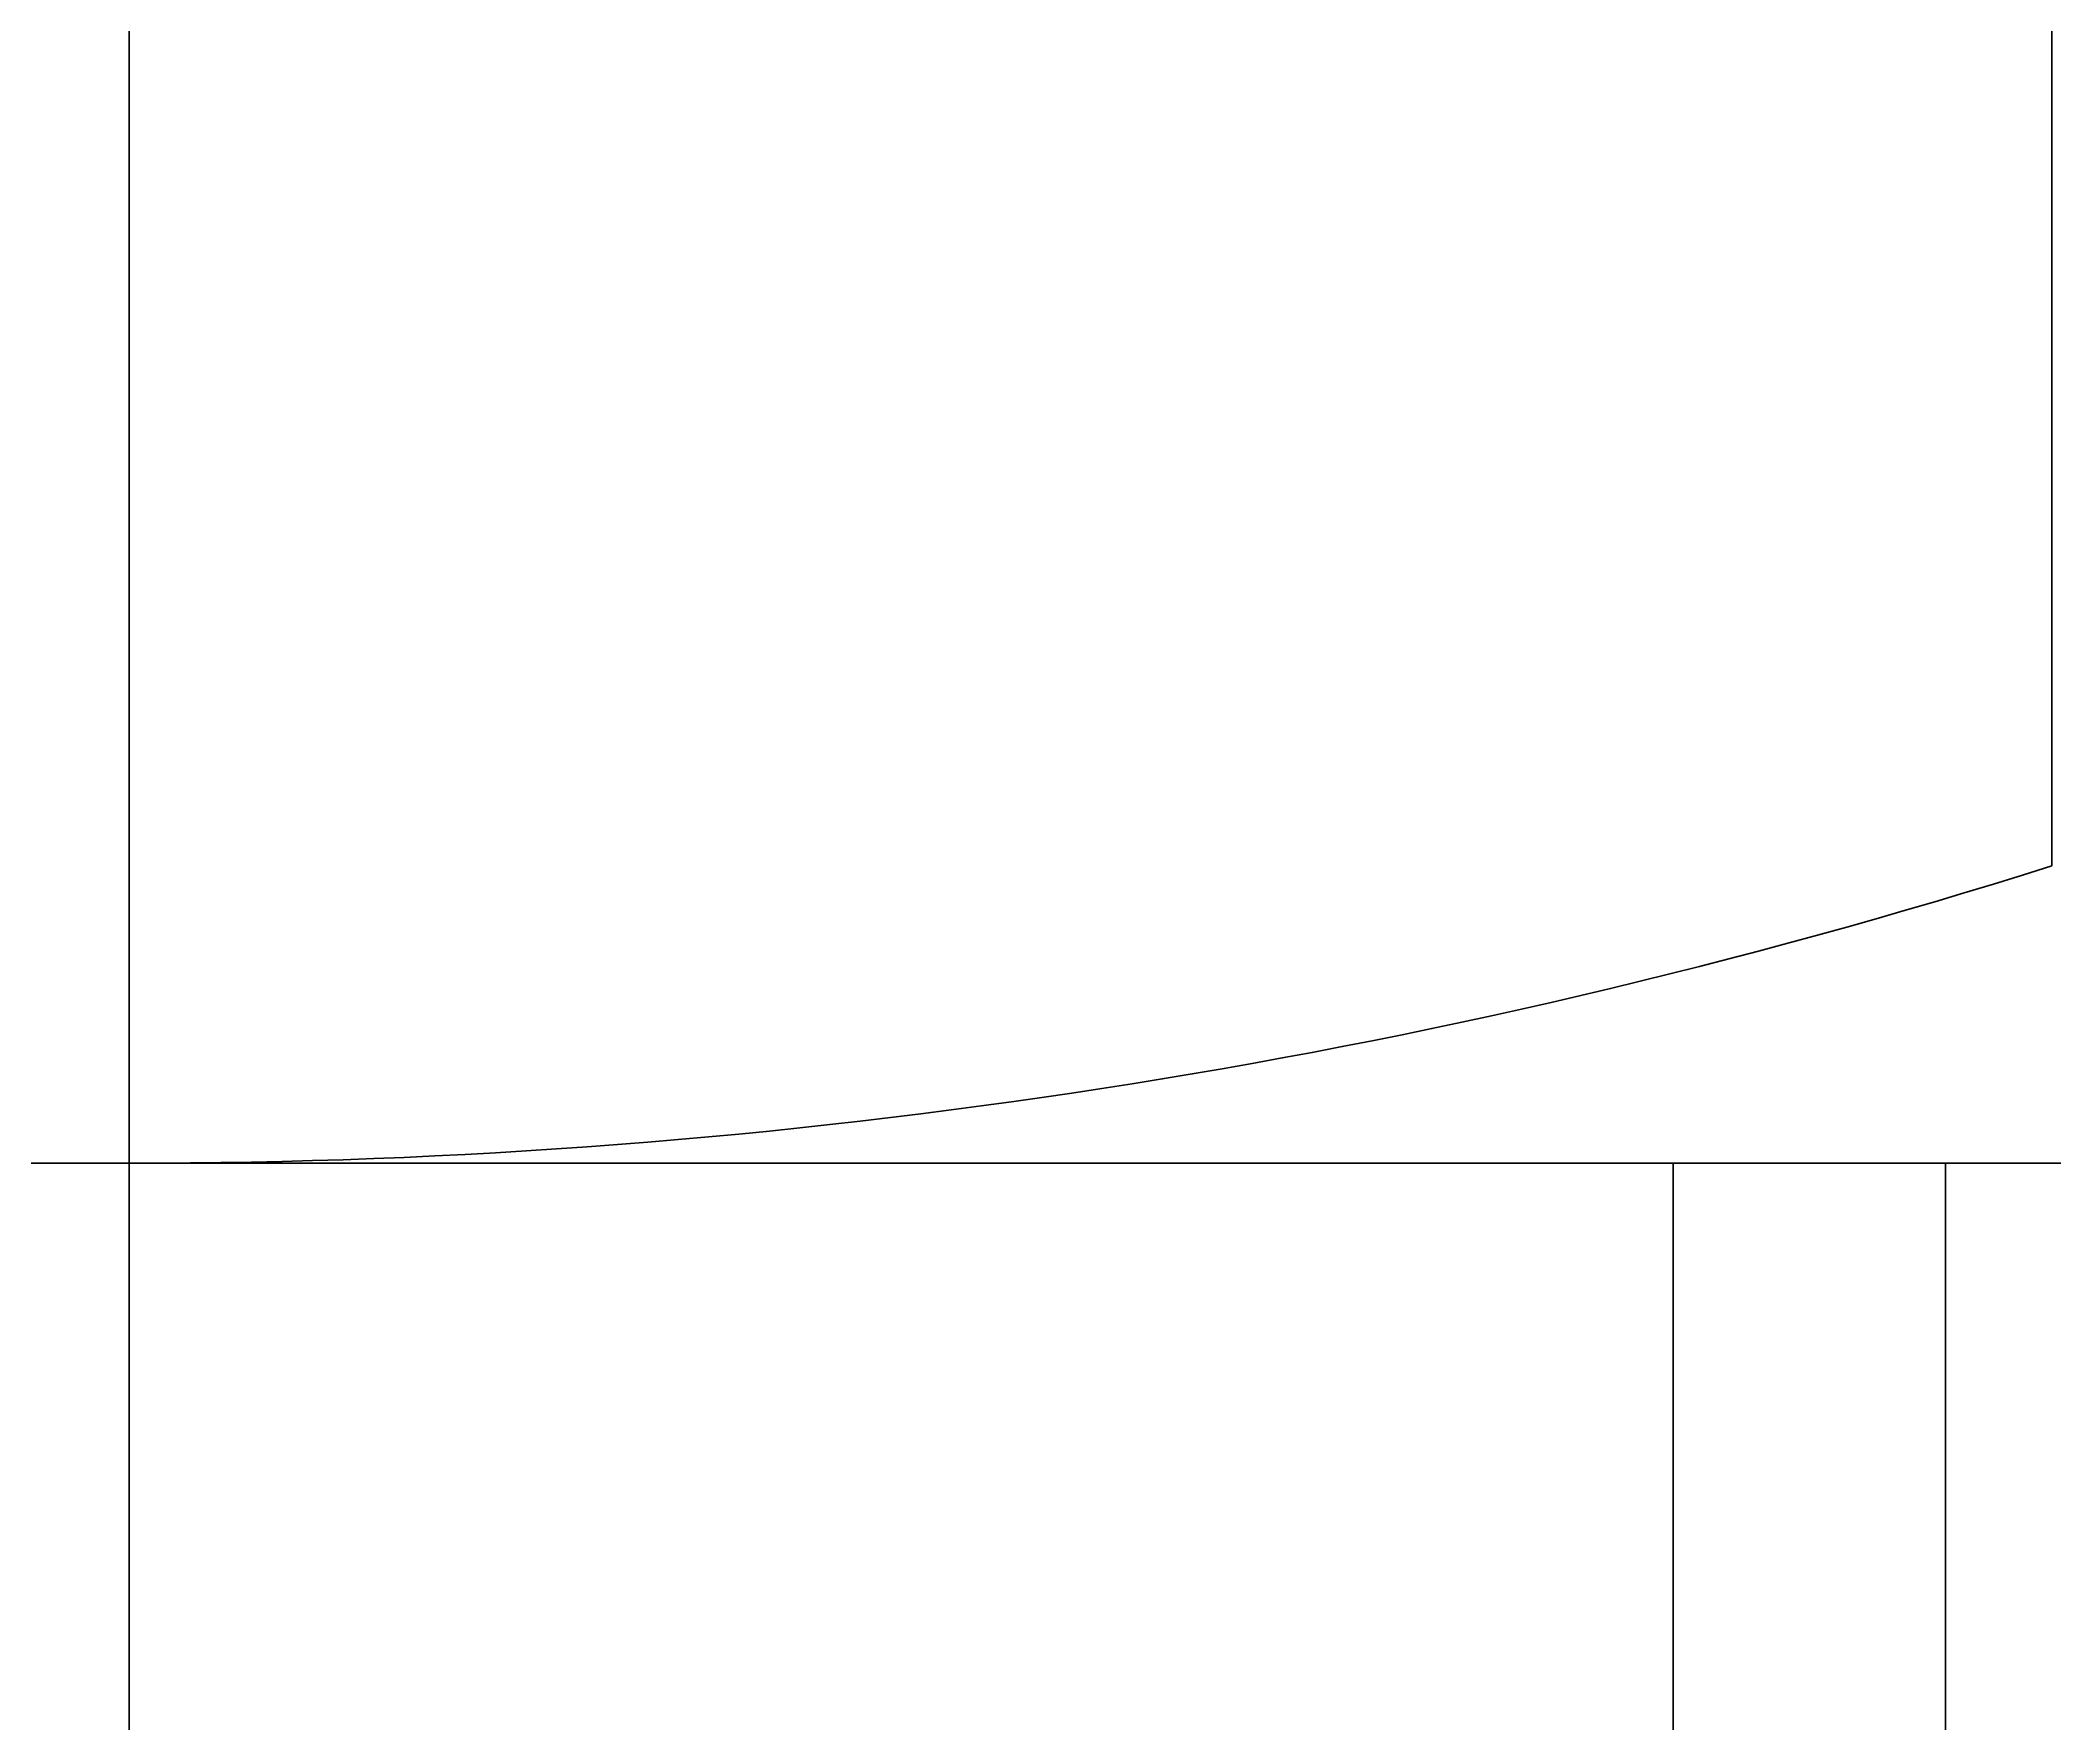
# Model space of a CAD drawing. Extents: x 1427168 to 1936200, y 1176778 to 1377202.
# Drawn here: x 1639007.056 to 1639010.378, y 1362844.225 to 1362847.001 of the extents above; entities that cross this region are included whole.
import ezdxf
from ezdxf.lldxf.tags import DXFTag

# ---------------------------------------------------------------- set-up
doc = ezdxf.new("R2010")
doc.units = 0
doc.header["$LTSCALE"] = 1000
doc.header["$MEASUREMENT"] = 0
doc.linetypes.add('DASHED', pattern=[0.75, 0.5, -0.25])
for name, color, linetype in [('1轮廓实线层', 7, 'CONTINUOUS'), ('2细线层', 4, 'CONTINUOUS'), ('4虚线层', 6, 'DASHED'), ('5剖面线层', 2, 'CONTINUOUS'), ('MAIN', 7, 'CONTINUOUS'), ('中心线', 1, 'ACAD_ISO04W100')]:
    doc.layers.add(name, color=color, linetype=linetype)
doc.styles.add('PC_TEXTSTYLE', font='isocp.shx', dxfattribs={"width": 0.8, "bigfont": 'hzfs.shx'})
tags = doc.linetypes.add('ACAD_ISO04W100', pattern=[30, 24, -3, 0, -3]).pattern_tags.tags
tags[10:11] = [DXFTag(74, 4), DXFTag(75, 0), DXFTag(340, '0'), DXFTag(46, 1.0), DXFTag(50, 0.0), DXFTag(44, 0.0), DXFTag(45, 0.0)]
tags[8:9] = [DXFTag(74, 4), DXFTag(75, 0), DXFTag(340, '0'), DXFTag(46, 1.0), DXFTag(50, 0.0), DXFTag(44, 0.0), DXFTag(45, 0.0)]
tags[6:7] = [DXFTag(74, 4), DXFTag(75, 0), DXFTag(340, '0'), DXFTag(46, 1.0), DXFTag(50, 0.0), DXFTag(44, 0.0), DXFTag(45, 0.0)]
tags[4:5] = [DXFTag(74, 4), DXFTag(75, 0), DXFTag(340, '0'), DXFTag(46, 1.0), DXFTag(50, 0.0), DXFTag(44, 0.0), DXFTag(45, 0.0)]

msp = doc.modelspace()

# ---------------------------------------------------------------- hatches: boundary and pattern name
at = {"layer": '5剖面线层'}
h = msp.add_hatch(dxfattribs=at)
h.set_pattern_fill('ANSI31', color=256, scale=7, angle=-90, style=0)
h.set_pattern_definition([(225, (1639007.203, 1362845.146), (-15.715, 15.715), [])])
edge = h.paths.add_edge_path()
edge.add_arc((1639001.471, 1362850.6277), 1.5, 278.8958, 395.0301, ccw=False)
edge.add_line((1639001.703, 1362849.1457), (1639000.8521, 1362848.6545))
edge.add_line((1639000.8521, 1362848.6545), (1639000.8521, 1362845.6369))
edge.add_line((1639000.8521, 1362845.6369), (1639001.703, 1362845.1457))
edge.add_line((1639001.703, 1362845.1457), (1639004.203, 1362845.1457))
edge.add_line((1639004.203, 1362845.1457), (1639004.203, 1362839.5957))
edge.add_line((1639004.203, 1362839.5957), (1639004.653, 1362839.1457))
edge.add_line((1639004.653, 1362839.1457), (1639005.703, 1362839.1457))
edge.add_line((1639005.703, 1362839.1457), (1639005.703, 1362857.3957))
edge.add_line((1639005.703, 1362857.3957), (1639007.203, 1362858.2617))
edge.add_line((1639007.203, 1362858.2617), (1639008.703, 1362857.3957))
edge.add_line((1639008.703, 1362857.3957), (1639008.703, 1362850.6277))
edge.add_line((1639008.703, 1362850.6277), (1639011.7066, 1362851.4887))
edge.add_arc((1639007.203, 1362854.6457), 5.5, 324.9699, 575.0301)

# ---------------------------------------------------------------- linework, layer by layer
at = {"layer": '1轮廓实线层'}
msp.add_line((1639010.3784, 1362848.6545), (1639010.3784, 1362845.6369), dxfattribs=at)
at = {"layer": '1轮廓实线层', "extrusion": (3.7368e-31, 1.22465e-16, -1)}
msp.add_line((1639007.203, 1362845.1457), (1639012.703, 1362845.1457), dxfattribs=at)
at = {"layer": '1轮廓实线层', "extrusion": (1.22465e-16, -3.7368e-31, -1)}
msp.add_line((1639010.203, 1362845.1457), (1639010.203, 1362839.5957), dxfattribs=at)
at = {"layer": '1轮廓实线层', "extrusion": (3.7368e-31, 1.22465e-16, -1)}
msp.add_arc((-1639007.203, 1362855.6545), 10.5088, 252.41205, 270, dxfattribs=at)
at = {"layer": '2细线层', "extrusion": (1.22465e-16, -3.7368e-31, -1)}
msp.add_line((1639009.753, 1362845.1457), (1639009.753, 1362839.1457), dxfattribs=at)
at = {"layer": 'MAIN'}
msp.add_line((1638920.3228, 1362845.1457), (1639130.3228, 1362845.1457), dxfattribs=at)
at = {"layer": '中心线', "ltscale": 50}
msp.add_line((1639007.203, 1362863.6754), (1639007.203, 1362769.0778), dxfattribs=at)
at = {"layer": '中心线', "ltscale": 5}
msp.add_line((1639007.203, 1362860.1457), (1639007.203, 1362820.644), dxfattribs=at)

# ---------------------------------------------------------------- texts
at = {"layer": '4虚线层', "style": 'PC_TEXTSTYLE', "text_generation_flag": 2}
msp.add_text('TH_SUPERPART', height=1e-29, rotation=90, dxfattribs=at).set_placement((1639007.203, 1362845.1457))

doc.saveas('drawing.dxf')
